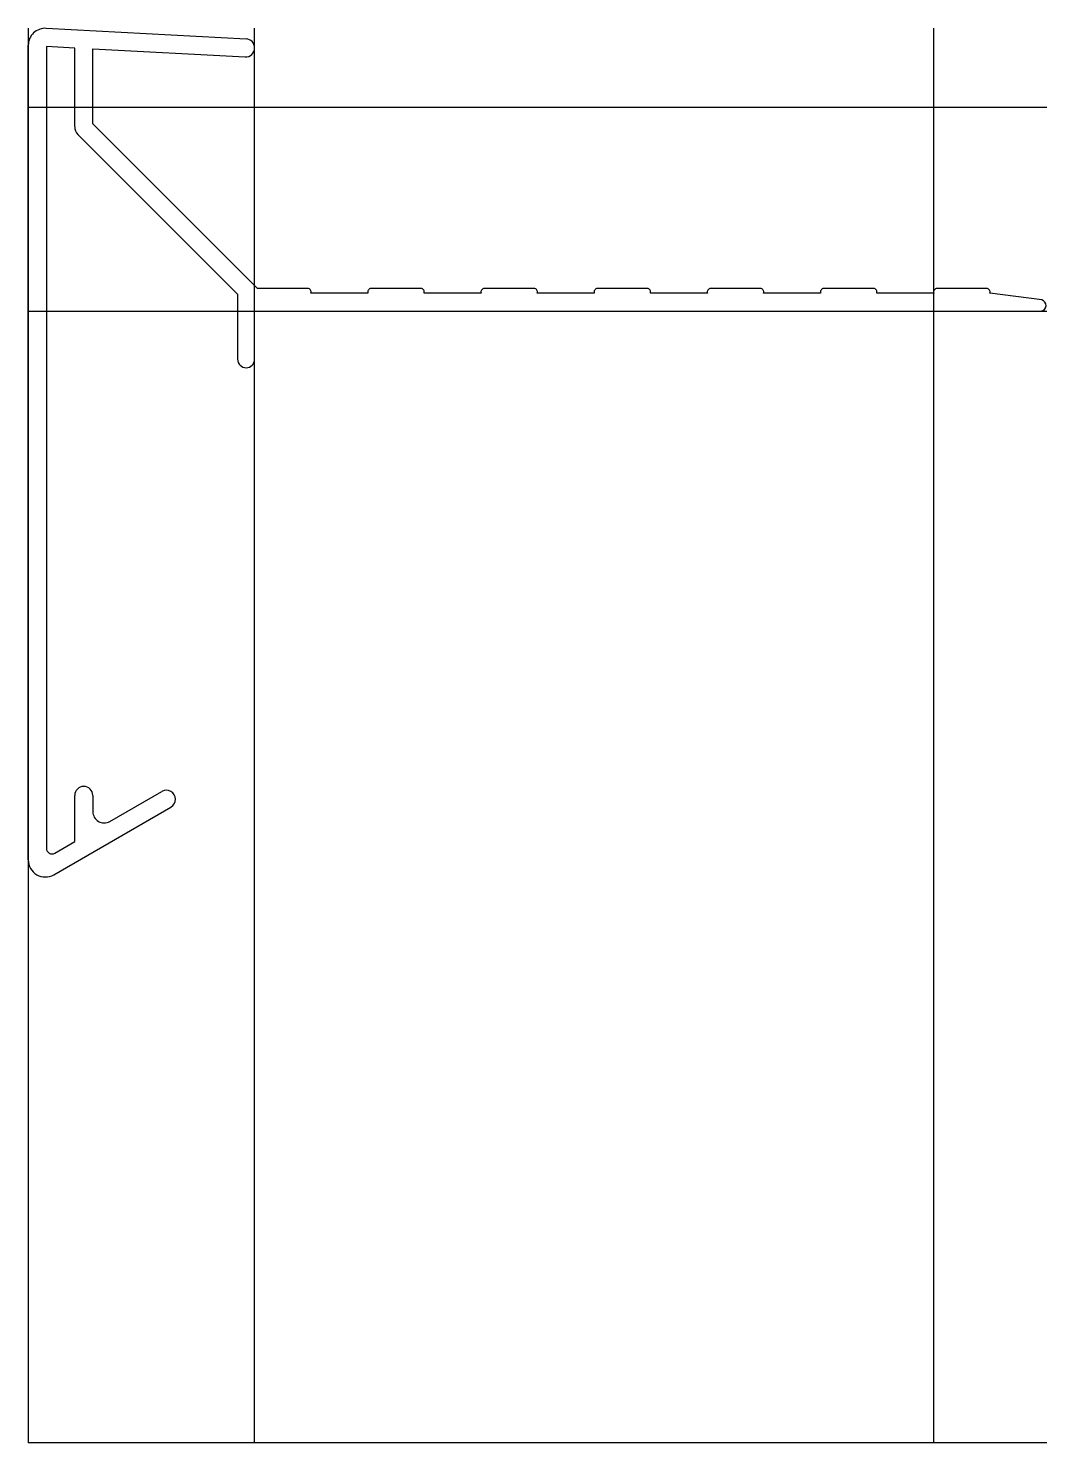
# Model space of a CAD drawing. Extents: x -20 to 70, y -100 to 25.
import ezdxf

# ---------------------------------------------------------------- set-up
doc = ezdxf.new("R2010")
doc.units = 0
doc.layers.get('0').update_dxf_attribs({"linetype": 'CONTINUOUS'})

msp = doc.modelspace()

# ---------------------------------------------------------------- linework, layer by layer
at = {"linetype": 'CONTINUOUS'}
for p, q in [((-20, 25), (-20, -100)), ((-18.42, 25), (-0.76, 24.07)), ((0, -100), (0, 25)), ((60, 25), (60, -100)), ((-20, -48.5), (-20, 23.5)), ((-15.9, 23.26), (-18.4, 23.39)), ((-18.4, 23.39), (-18.4, -47.46)), ((-15.9, 16.31), (-15.9, 23.26)), ((-14.3, 16.56), (-14.3, 23.18)), ((-14.3, 23.18), (-0.84, 22.47)), ((70, 18), (-20, 18)), ((0.26, 2), (-14.3, 16.56)), ((-15.61, 15.61), (-1.5, 1.5)), ((-1.5, 1.5), (-1.5, -4.25)), ((4.7, 2), (0.26, 2)), ((10.02, 1.6), (4.98, 1.6)), ((14.7, 2), (10.3, 2)), ((20.02, 1.6), (14.98, 1.6)), ((24.7, 2), (20.3, 2)), ((30.02, 1.6), (24.98, 1.6)), ((34.7, 2), (30.3, 2)), ((40.02, 1.6), (34.98, 1.6)), ((44.7, 2), (40.3, 2)), ((50.02, 1.6), (44.98, 1.6)), ((54.7, 2), (50.3, 2)), ((60.02, 1.6), (54.98, 1.6)), ((64.7, 2), (60.3, 2)), ((69.57, 1), (64.98, 1.6)), ((-20, 0), (70, 0)), ((0, -4.25), (0, 0)), ((0, 0), (69.5, 0)), ((-12.8, -45.09), (-8.2, -42.44)), ((-15.9, -46.88), (-15.9, -42.8)), ((-14.3, -42.8), (-14.3, -44.23)), ((-17.75, -49.8), (-7.4, -43.82)), ((-17.65, -47.89), (-15.9, -46.88)), ((70, -100), (-20, -100))]:
    msp.add_line(p, q, dxfattribs=at)
for centre, radius, start, end in [((-18.5, 23.5), 1.5, 86.9427, 180.0815), ((-0.8, 23.27), 0.8, 359.9283, 87.1341), ((-0.8, 23.27), 0.8, 267.134, 0.0717), ((-14.9, 16.31), 1, 180.2413, 224.7658), ((4.7, 1.7), 0.3, 340.5261, 89.458), ((10.3, 1.7), 0.3, 90.542, 199.4739), ((14.7, 1.7), 0.3, 340.5261, 89.458), ((20.3, 1.7), 0.3, 90.542, 199.4739), ((24.7, 1.7), 0.3, 340.5261, 89.458), ((30.3, 1.7), 0.3, 90.542, 199.4739), ((34.7, 1.7), 0.3, 340.5261, 89.458), ((40.3, 1.7), 0.3, 90.542, 199.4739), ((44.7, 1.7), 0.3, 340.5261, 89.458), ((50.3, 1.7), 0.3, 90.542, 199.4739), ((54.7, 1.7), 0.3, 340.5261, 89.458), ((60.3, 1.7), 0.3, 90.542, 199.4739), ((64.7, 1.7), 0.3, 340.5261, 89.458), ((69.43, 0.51), 0.511, 277.3471, 74.6446), ((-0.75, -4.25), 0.75, 180, 270), ((-0.75, -4.25), 0.75, 270, 0), ((-15.1, -42.8), 0.8, 90, 180), ((-15.1, -42.8), 0.8, 0, 90), ((-7.8, -43.13), 0.8, 0.2018, 120.0004), ((-7.8, -43.13), 0.8, 299.9996, 359.7978), ((-13.3, -44.22), 1, 180.3446, 300.0012), ((-17.9, -47.46), 0.5, 180.3446, 300.0012), ((-18.5, -48.5), 1.5, 179.9633, 300)]:
    msp.add_arc(centre, radius, start, end, dxfattribs=at)

doc.saveas('drawing.dxf')
